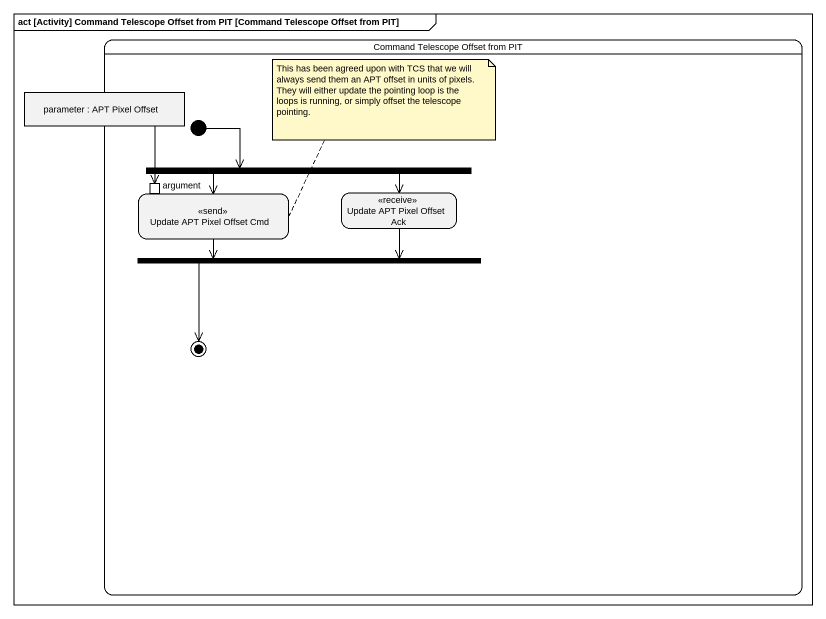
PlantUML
@startuml
mainframe act [Activity] Command Telescope Offset from PIT [Command Telescope Offset from PIT]
hide empty description
state "Command Telescope Offset from PIT" as Command_Telescope_Offset {
  state "parameter : APT Pixel Offset" as parameter <<object>>
  state fork1 <<fork>>
  state "Update APT Pixel Offset Cmd" as Update_APT_Pixel_Offset_Cmd <<send>> {
    state argument <<inputPin>>
  }
  state "Update APT Pixel Offset Ack" as Update_APT_Pixel_Offset_Ack <<receive>>
  state fork2 <<join>>
  [*] -right-> fork1
  fork2 --> [*]
}
parameter --> argument
fork1 -left-> Update_APT_Pixel_Offset_Cmd
fork1 -right-> Update_APT_Pixel_Offset_Ack
Update_APT_Pixel_Offset_Cmd -right-> fork2
Update_APT_Pixel_Offset_Ack -left-> fork2
note top of Update_APT_Pixel_Offset_Cmd : This has been agreed upon with TCS that we will always send them an APT offset in units of pixels. They will either update the pointing loop is the loops is running, or simply offset the telescope pointing.
@enduml
